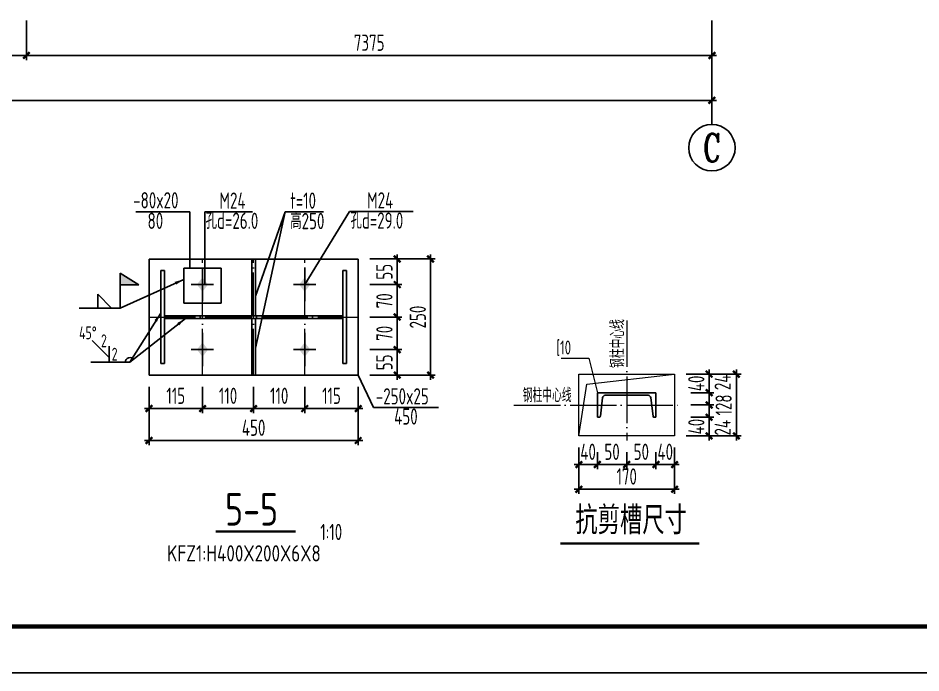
# Model space of a CAD drawing. Extents: x -3102990 to -851544, y -5293060 to -2540151.
# Drawn here: x -1405266 to -1385838, y -2672902 to -2658804 of the extents above; entities that cross this region are included whole.
import ezdxf
from ezdxf.enums import TextEntityAlignment as Align

# ---------------------------------------------------------------- set-up
doc = ezdxf.new("R2010")
doc.units = 0
doc.header["$LTSCALE"] = 1000
doc.header["$PDMODE"] = 1
doc.linetypes.add('4', pattern=[5, 1.5, -1, 1.5, -1])
doc.linetypes.add('DOTE', pattern=[2.42, 2, -0.2, 0.02, -0.2])
doc.layers.get('0').update_dxf_attribs({"linetype": 'CONTINUOUS'})
doc.layers.get('Defpoints').update_dxf_attribs({"linetype": 'CONTINUOUS'})
for name, color, linetype in [('10', 7, 'CONTINUOUS'), ('AXIS', 253, 'DOTE'), ('COLU', 7, 'CONTINUOUS'), ('DIM', 3, 'CONTINUOUS'), ('NUM', 7, 'CONTINUOUS'), ('PUB_TITLE', 4, 'CONTINUOUS'), ('TEXT', 7, 'CONTINUOUS'), ('WELD', 7, 'CONTINUOUS'), ('钢板标注', 253, 'CONTINUOUS')]:
    doc.layers.add(name, color=color, linetype=linetype)
doc.layers.add('yichutu', color=7, linetype='CONTINUOUS', true_color=0xffffff, plot=False)
doc.styles.add('TSSD_Axis', font='Complex.shx', dxfattribs={"width": 0.7, "bigfont": 'hztxt.shx'})
doc.styles.add('TSSD_Dimension', font='tssdeng.shx', dxfattribs={"width": 0.7, "bigfont": 'Hztxt.shx'})
doc.styles.add('TSSD_Label', font='tssdeng.shx', dxfattribs={"width": 0.75, "bigfont": 'hztxt.shx'})
doc.styles.add('TSSD_Norm', font='Tssdeng.shx', dxfattribs={"width": 0.75, "bigfont": 'hztxt.shx'})
doc.styles.add('TSSD_Rein', font='Tssdeng.shx', dxfattribs={"width": 0.75, "bigfont": 'hztxt.shx'})
doc.dimstyles.new('TSSD_10_100', dxfattribs={"dimtxt": 350, "dimasz": 100, "dimexe": 100, "dimexo": 250, "dimgap": 100, "dimtad": 1, "dimdec": 0, "dimlfac": 0.1, "dimzin": 0, "dimdsep": 46, "dimtxsty": 'TSSD_Dimension', "dimblk": 'ARCHTICK', "dimcen": 0, "dimdle": 100, "dimclrt": 7, "dimadec": 0, "dimazin": 0, "dimtfac": 1, "dimtdec": 0, "dimtix": 1, "dimtmove": 2, "dimatfit": 3, "dimldrblk": 'ARCHTICK', "dimfxl": 1, "dimtolj": 1, "dimtzin": 0, "dimarcsym": 0})
doc.dimstyles.new('TSSD_50_100', dxfattribs={"dimtxt": 350, "dimasz": 100, "dimexe": 100, "dimexo": 250, "dimgap": 100, "dimtad": 1, "dimdec": 0, "dimlfac": 0.5, "dimzin": 0, "dimdsep": 46, "dimtxsty": 'TSSD_Dimension', "dimblk": 'ARCHTICK', "dimcen": 0, "dimdle": 100, "dimclrt": 7, "dimadec": 0, "dimazin": 0, "dimtfac": 1, "dimtdec": 0, "dimtix": 1, "dimtmove": 2, "dimatfit": 3, "dimfxl": 1, "dimtolj": 1, "dimtzin": 0, "dimarcsym": 0})
doc.dimstyles.new('TSSD_LEADER_STYLE_200.0', dxfattribs={"dimtxt": 700, "dimasz": 200, "dimexe": 200, "dimexo": 500, "dimgap": 0.09, "dimtad": 0, "dimtih": 1, "dimtoh": 1, "dimdec": 4, "dimzin": 0, "dimdsep": 46, "dimtxsty": 'Standard', "dimcen": 0.09, "dimdle": 200, "dimclrt": 7, "dimadec": 0, "dimazin": 0, "dimtfac": 1, "dimtdec": 4, "dimtofl": 0, "dimtmove": 0, "dimatfit": 3, "dimfxl": 1, "dimtolj": 1, "dimtzin": 0, "dimarcsym": 0})

# ---------------------------------------------------------------- blocks, each defined once
blk = doc.blocks.new('_ArchTick')
at = {"color": 0, "const_width": 0.5}
blk.add_lwpolyline([(-0.71, -0.71), (0.71, 0.71)], dxfattribs=at)
blk = doc.blocks.new('*D82')
at = {"layer": 'Defpoints', "color": 0, "ltscale": 1.5}
for p in [(-1449336, -2658606), (-1390336, -2658606), (-1390336, -2660576)]:
    blk.add_point(p, dxfattribs=at)
at = {"layer": 'DIM', "color": 0, "lineweight": -2, "ltscale": 1.5}
for p, q in [((-1449336, -2658856), (-1449336, -2660676)), ((-1390336, -2658856), (-1390336, -2660676)), ((-1449436, -2660576), (-1390236, -2660576))]:
    blk.add_line(p, q, dxfattribs=at)
at = {"layer": 'DIM', "color": 0, "lineweight": -2, "ltscale": 1.5, "xscale": 100, "yscale": 100, "zscale": 100, "rotation": 180}
blk.add_blockref('_ArchTick', (-1449336, -2660576), dxfattribs=at)
at = {"layer": 'DIM', "color": 0, "lineweight": -2, "ltscale": 1.5, "xscale": 100, "yscale": 100, "zscale": 100}
blk.add_blockref('_ArchTick', (-1390336, -2660576), dxfattribs=at)
at = {"layer": 'DIM', "color": 7, "ltscale": 1.5, "insert": (-1419836, -2660301), "char_height": 350, "attachment_point": 5, "style": 'TSSD_Dimension'}
blk.add_mtext('\\A1;29500', dxfattribs=at)
blk = doc.blocks.new('ts_axno')
at = {"color": 0, "linetype": 'ByBlock', "lineweight": -2}
blk.add_circle((0, 0), 0.5, dxfattribs=at)
at = {"color": 0, "linetype": 'ByBlock', "lineweight": -2, "style": 'TSSD_Axis', "width": 0.7}
blk.add_attdef('A', text='', height=0.6, dxfattribs=at).set_placement((0, 0), align=Align.MIDDLE_CENTER)
blk = doc.blocks.new('*D312')
at = {"layer": 'Defpoints', "color": 0, "ltscale": 1.5}
for p in [(-1405086, -2658606), (-1390336, -2658606), (-1405086, -2659610)]:
    blk.add_point(p, dxfattribs=at)
at = {"layer": 'DIM', "color": 0, "lineweight": -2, "ltscale": 1.5}
for p, q in [((-1405086, -2658856), (-1405086, -2659710)), ((-1390336, -2658856), (-1390336, -2659710)), ((-1390236, -2659610), (-1405186, -2659610))]:
    blk.add_line(p, q, dxfattribs=at)
at = {"layer": 'DIM', "color": 0, "lineweight": -2, "ltscale": 1.5, "xscale": 100, "yscale": 100, "zscale": 100, "rotation": 180}
blk.add_blockref('_ArchTick', (-1405086, -2659610), dxfattribs=at)
at = {"layer": 'DIM', "color": 0, "lineweight": -2, "ltscale": 1.5, "xscale": 100, "yscale": 100, "zscale": 100}
blk.add_blockref('_ArchTick', (-1390336, -2659610), dxfattribs=at)
at = {"layer": 'DIM', "color": 7, "ltscale": 1.5, "insert": (-1397711, -2659335), "char_height": 350, "attachment_point": 5, "style": 'TSSD_Dimension'}
blk.add_mtext('\\A1;7375', dxfattribs=at)
blk = doc.blocks.new('*D313')
at = {"layer": 'Defpoints', "color": 0, "ltscale": 1.5}
for p in [(-1419836, -2658606), (-1405086, -2658606), (-1419836, -2659610)]:
    blk.add_point(p, dxfattribs=at)
at = {"layer": 'DIM', "color": 0, "lineweight": -2, "ltscale": 1.5}
for p, q in [((-1419836, -2658856), (-1419836, -2659710)), ((-1405086, -2658856), (-1405086, -2659710)), ((-1404986, -2659610), (-1419936, -2659610))]:
    blk.add_line(p, q, dxfattribs=at)
at = {"layer": 'DIM', "color": 0, "lineweight": -2, "ltscale": 1.5, "xscale": 100, "yscale": 100, "zscale": 100, "rotation": 180}
blk.add_blockref('_ArchTick', (-1419836, -2659610), dxfattribs=at)
at = {"layer": 'DIM', "color": 0, "lineweight": -2, "ltscale": 1.5, "xscale": 100, "yscale": 100, "zscale": 100}
blk.add_blockref('_ArchTick', (-1405086, -2659610), dxfattribs=at)
at = {"layer": 'DIM', "color": 7, "ltscale": 1.5, "insert": (-1412461, -2659335), "char_height": 350, "attachment_point": 5, "style": 'TSSD_Dimension'}
blk.add_mtext('\\A1;7375', dxfattribs=at)
blk = doc.blocks.new('A$C5C7C78FF')
at = {"layer": '10', "color": 0}
blk.add_solid([(27, -141, -192), (-73, -11, -192), (127, -11, -192), (27, 119, -192)], dxfattribs=at)
at = {"layer": 'AXIS', "color": 0, "linetype": 'ByBlock'}
for p, q in [((27, -311, -192), (27, 289, -192)), ((227, -11, -192), (-173, -11, -192))]:
    blk.add_line(p, q, dxfattribs=at)
blk = doc.blocks.new('*D314')
at = {"layer": 'Defpoints', "color": 0}
for p in [(-1402447, -2666491, -48), (-1401297, -2666491, -48), (-1401297, -2667211)]:
    blk.add_point(p, dxfattribs=at)
at = {"layer": 'DIM', "color": 0, "lineweight": -2}
for p, q in [((-1402447, -2666741), (-1402447, -2667311)), ((-1401297, -2666741), (-1401297, -2667311)), ((-1402547, -2667211), (-1401197, -2667211))]:
    blk.add_line(p, q, dxfattribs=at)
at = {"layer": 'DIM', "color": 0, "lineweight": -2, "xscale": 100, "yscale": 100, "zscale": 100, "rotation": 180}
blk.add_blockref('_ArchTick', (-1402447, -2667211), dxfattribs=at)
at = {"layer": 'DIM', "color": 0, "lineweight": -2, "xscale": 100, "yscale": 100, "zscale": 100}
blk.add_blockref('_ArchTick', (-1401297, -2667211), dxfattribs=at)
at = {"layer": 'DIM', "color": 7, "insert": (-1401872, -2666936), "char_height": 350, "attachment_point": 5, "style": 'TSSD_Dimension'}
blk.add_mtext('\\A1;115', dxfattribs=at)
blk = doc.blocks.new('*D315')
at = {"layer": 'Defpoints', "color": 0}
for p in [(-1401297, -2666491, -48), (-1400197, -2666491, -48), (-1400197, -2667211)]:
    blk.add_point(p, dxfattribs=at)
at = {"layer": 'DIM', "color": 0, "lineweight": -2}
for p, q in [((-1401297, -2666741), (-1401297, -2667311)), ((-1400197, -2666741), (-1400197, -2667311)), ((-1401397, -2667211), (-1400097, -2667211))]:
    blk.add_line(p, q, dxfattribs=at)
at = {"layer": 'DIM', "color": 0, "lineweight": -2, "xscale": 100, "yscale": 100, "zscale": 100, "rotation": 180}
blk.add_blockref('_ArchTick', (-1401297, -2667211), dxfattribs=at)
at = {"layer": 'DIM', "color": 0, "lineweight": -2, "xscale": 100, "yscale": 100, "zscale": 100}
blk.add_blockref('_ArchTick', (-1400197, -2667211), dxfattribs=at)
at = {"layer": 'DIM', "color": 7, "insert": (-1400747, -2666936), "char_height": 350, "attachment_point": 5, "style": 'TSSD_Dimension'}
blk.add_mtext('\\A1;110', dxfattribs=at)
blk = doc.blocks.new('*D316')
at = {"layer": 'Defpoints', "color": 0}
for p in [(-1400197, -2666491, -48), (-1399097, -2666491, -48), (-1399097, -2667211)]:
    blk.add_point(p, dxfattribs=at)
at = {"layer": 'DIM', "color": 0, "lineweight": -2}
for p, q in [((-1400197, -2666741), (-1400197, -2667311)), ((-1399097, -2666741), (-1399097, -2667311)), ((-1400297, -2667211), (-1398997, -2667211))]:
    blk.add_line(p, q, dxfattribs=at)
at = {"layer": 'DIM', "color": 0, "lineweight": -2, "xscale": 100, "yscale": 100, "zscale": 100, "rotation": 180}
blk.add_blockref('_ArchTick', (-1400197, -2667211), dxfattribs=at)
at = {"layer": 'DIM', "color": 0, "lineweight": -2, "xscale": 100, "yscale": 100, "zscale": 100}
blk.add_blockref('_ArchTick', (-1399097, -2667211), dxfattribs=at)
at = {"layer": 'DIM', "color": 7, "insert": (-1399647, -2666936), "char_height": 350, "attachment_point": 5, "style": 'TSSD_Dimension'}
blk.add_mtext('\\A1;110', dxfattribs=at)
blk = doc.blocks.new('*D317')
at = {"layer": 'Defpoints', "color": 0}
for p in [(-1399097, -2666491, -48), (-1397947, -2666491, -48), (-1397947, -2667211)]:
    blk.add_point(p, dxfattribs=at)
at = {"layer": 'DIM', "color": 0, "lineweight": -2}
for p, q in [((-1399097, -2666741), (-1399097, -2667311)), ((-1397947, -2666741), (-1397947, -2667311)), ((-1399197, -2667211), (-1397847, -2667211))]:
    blk.add_line(p, q, dxfattribs=at)
at = {"layer": 'DIM', "color": 0, "lineweight": -2, "xscale": 100, "yscale": 100, "zscale": 100, "rotation": 180}
blk.add_blockref('_ArchTick', (-1399097, -2667211), dxfattribs=at)
at = {"layer": 'DIM', "color": 0, "lineweight": -2, "xscale": 100, "yscale": 100, "zscale": 100}
blk.add_blockref('_ArchTick', (-1397947, -2667211), dxfattribs=at)
at = {"layer": 'DIM', "color": 7, "insert": (-1398522, -2666936), "char_height": 350, "attachment_point": 5, "style": 'TSSD_Dimension'}
blk.add_mtext('\\A1;115', dxfattribs=at)
blk = doc.blocks.new('*D318')
at = {"layer": 'Defpoints', "color": 0}
for p in [(-1402447, -2666491, -48), (-1397947, -2666491, -48), (-1397947, -2667898)]:
    blk.add_point(p, dxfattribs=at)
at = {"layer": 'DIM', "color": 0, "lineweight": -2}
for p, q in [((-1402447, -2666741), (-1402447, -2667998)), ((-1397947, -2666741), (-1397947, -2667998)), ((-1402547, -2667898), (-1397847, -2667898))]:
    blk.add_line(p, q, dxfattribs=at)
at = {"layer": 'DIM', "color": 0, "lineweight": -2, "xscale": 100, "yscale": 100, "zscale": 100, "rotation": 180}
blk.add_blockref('_ArchTick', (-1402447, -2667898), dxfattribs=at)
at = {"layer": 'DIM', "color": 0, "lineweight": -2, "xscale": 100, "yscale": 100, "zscale": 100}
blk.add_blockref('_ArchTick', (-1397947, -2667898), dxfattribs=at)
at = {"layer": 'DIM', "color": 7, "insert": (-1400197, -2667623), "char_height": 350, "attachment_point": 5, "style": 'TSSD_Dimension'}
blk.add_mtext('\\A1;450', dxfattribs=at)
blk = doc.blocks.new('_WELD008')
at = {"color": 0, "linetype": 'ByBlock'}
for p, q in [((0, 0.3), (1.061, 1.361)), ((0, 0), (0, 1))]:
    blk.add_line(p, q, dxfattribs=at)
for tag, p in [('C', (1.286, 1.416)), ('B', (0.288, 0.856)), ('A', (-0.303, -0.009))]:
    blk.add_attdef(tag, text='', height=0.8, dxfattribs=at).set_placement(p, align=Align.CENTER)
blk = doc.blocks.new('_WELD001')
at = {"linetype": 'ByBlock'}
h = blk.add_hatch(color=0, dxfattribs=at)
h.paths.add_polyline_path([(0.8, 1), (0, 1.5), (0, 1)])
edge = h.paths.add_edge_path()
edge.add_line((0, 0), (0, 1.5))
at = {"color": 0, "linetype": 'ByBlock'}
for p, q in [((0, 0), (0, 1.5)), ((0.8, 1), (0, 1.5)), ((0, 1), (0.8, 1))]:
    blk.add_line(p, q, dxfattribs=at)
blk = doc.blocks.new('_WELD004')
at = {"color": 0, "linetype": 'ByBlock'}
for p, q in [((0, 1), (1, 0)), ((0, 0), (0, 1))]:
    blk.add_line(p, q, dxfattribs=at)
blk = doc.blocks.new('*D319')
at = {"layer": 'Defpoints', "color": 0, "ltscale": 1.5}
for p in [(-1397947, -2663991), (-1397947, -2664541), (-1397108, -2664541)]:
    blk.add_point(p, dxfattribs=at)
at = {"layer": 'DIM', "color": 0, "lineweight": -2, "ltscale": 1.5}
for p, q in [((-1397108, -2663891), (-1397108, -2664641)), ((-1397697, -2663991), (-1397008, -2663991)), ((-1397697, -2664541), (-1397008, -2664541))]:
    blk.add_line(p, q, dxfattribs=at)
at = {"layer": 'DIM', "color": 0, "lineweight": -2, "ltscale": 1.5, "xscale": 100, "yscale": 100, "zscale": 100}
for p, rotation in [((-1397108, -2663991), 90), ((-1397108, -2664541), 270)]:
    blk.add_blockref('_ArchTick', p, dxfattribs=dict(at, rotation=rotation))
at = {"layer": 'DIM', "color": 7, "lineweight": 5, "ltscale": 1.5, "insert": (-1397383, -2664266), "char_height": 350, "attachment_point": 5, "rotation": 90, "style": 'TSSD_Dimension'}
blk.add_mtext('\\A1;55', dxfattribs=at)
blk = doc.blocks.new('*D320')
at = {"layer": 'Defpoints', "color": 0, "ltscale": 1.5}
for p in [(-1397947, -2664541), (-1397947, -2665241), (-1397108, -2665241)]:
    blk.add_point(p, dxfattribs=at)
at = {"layer": 'DIM', "color": 0, "lineweight": -2, "ltscale": 1.5}
for p, q in [((-1397108, -2664441), (-1397108, -2665341)), ((-1397697, -2664541), (-1397008, -2664541)), ((-1397697, -2665241), (-1397008, -2665241))]:
    blk.add_line(p, q, dxfattribs=at)
at = {"layer": 'DIM', "color": 0, "lineweight": -2, "ltscale": 1.5, "xscale": 100, "yscale": 100, "zscale": 100}
for p, rotation in [((-1397108, -2664541), 90), ((-1397108, -2665241), 270)]:
    blk.add_blockref('_ArchTick', p, dxfattribs=dict(at, rotation=rotation))
at = {"layer": 'DIM', "color": 7, "lineweight": 5, "ltscale": 1.5, "insert": (-1397383, -2664891), "char_height": 350, "attachment_point": 5, "rotation": 90, "style": 'TSSD_Dimension'}
blk.add_mtext('\\A1;70', dxfattribs=at)
blk = doc.blocks.new('*D321')
at = {"layer": 'Defpoints', "color": 0, "ltscale": 1.5}
for p in [(-1397947, -2665241), (-1397947, -2665941), (-1397108, -2665941)]:
    blk.add_point(p, dxfattribs=at)
at = {"layer": 'DIM', "color": 0, "lineweight": -2, "ltscale": 1.5}
for p, q in [((-1397697, -2665241), (-1397008, -2665241)), ((-1397108, -2665141), (-1397108, -2666041)), ((-1397697, -2665941), (-1397008, -2665941))]:
    blk.add_line(p, q, dxfattribs=at)
at = {"layer": 'DIM', "color": 0, "lineweight": -2, "ltscale": 1.5, "xscale": 100, "yscale": 100, "zscale": 100}
for p, rotation in [((-1397108, -2665241), 90), ((-1397108, -2665941), 270)]:
    blk.add_blockref('_ArchTick', p, dxfattribs=dict(at, rotation=rotation))
at = {"layer": 'DIM', "color": 7, "lineweight": 5, "ltscale": 1.5, "insert": (-1397383, -2665591), "char_height": 350, "attachment_point": 5, "rotation": 90, "style": 'TSSD_Dimension'}
blk.add_mtext('\\A1;70', dxfattribs=at)
blk = doc.blocks.new('*D322')
at = {"layer": 'Defpoints', "color": 0, "ltscale": 1.5}
for p in [(-1397947, -2665941), (-1397947, -2666491), (-1397108, -2666491)]:
    blk.add_point(p, dxfattribs=at)
at = {"layer": 'DIM', "color": 0, "lineweight": -2, "ltscale": 1.5}
for p, q in [((-1397108, -2665841), (-1397108, -2666591)), ((-1397697, -2665941), (-1397008, -2665941)), ((-1397697, -2666491), (-1397008, -2666491))]:
    blk.add_line(p, q, dxfattribs=at)
at = {"layer": 'DIM', "color": 0, "lineweight": -2, "ltscale": 1.5, "xscale": 100, "yscale": 100, "zscale": 100}
for p, rotation in [((-1397108, -2665941), 90), ((-1397108, -2666491), 270)]:
    blk.add_blockref('_ArchTick', p, dxfattribs=dict(at, rotation=rotation))
at = {"layer": 'DIM', "color": 7, "lineweight": 5, "ltscale": 1.5, "insert": (-1397383, -2666216), "char_height": 350, "attachment_point": 5, "rotation": 90, "style": 'TSSD_Dimension'}
blk.add_mtext('\\A1;55', dxfattribs=at)
blk = doc.blocks.new('*D323')
at = {"layer": 'Defpoints', "color": 0, "ltscale": 1.5}
for p in [(-1397947, -2663991), (-1397947, -2666491), (-1396390, -2666491)]:
    blk.add_point(p, dxfattribs=at)
at = {"layer": 'DIM', "color": 0, "lineweight": -2, "ltscale": 1.5}
for p, q in [((-1396390, -2663891), (-1396390, -2666591)), ((-1397697, -2663991), (-1396290, -2663991)), ((-1397697, -2666491), (-1396290, -2666491))]:
    blk.add_line(p, q, dxfattribs=at)
at = {"layer": 'DIM', "color": 0, "lineweight": -2, "ltscale": 1.5, "xscale": 100, "yscale": 100, "zscale": 100}
for p, rotation in [((-1396390, -2663991), 90), ((-1396390, -2666491), 270)]:
    blk.add_blockref('_ArchTick', p, dxfattribs=dict(at, rotation=rotation))
at = {"layer": 'DIM', "color": 7, "lineweight": 5, "ltscale": 1.5, "insert": (-1396665, -2665241), "char_height": 350, "attachment_point": 5, "rotation": 90, "style": 'TSSD_Dimension'}
blk.add_mtext('\\A1;250', dxfattribs=at)
blk = doc.blocks.new('A$C77486477')
at = {"layer": '钢板标注', "color": 1, "linetype": '4'}
for p, q in [((-543.9, 23.3, 1102), (-543.9, -241.7, 1102)), ((-543.9, 23.3, 1102), (86.1, 23.3, 1102)), ((86.1, 23.3, 1102), (86.1, -241.7, 1102)), ((-489.7, -31.6, 1102), (-512.1, -228, 1102)), ((1.8, -4.2, 1102), (-459.5, -4.2, 1102)), ((54.4, -228, 1102), (32, -31.6, 1102)), ((-543.9, -241.7, 1102), (-524.5, -241.7, 1102)), ((86.1, -241.7, 1102), (66.8, -241.7, 1102))]:
    blk.add_line(p, q, dxfattribs=at)
at = {"layer": '钢板标注'}
for centre, radius, start, end in [((-457.6, -36.7, 1102), 32.6, 93.40841, 170.88105), ((-0.2, -36.7, 1102), 32.6, 9.11896, 86.59162), ((-523.7, -230, 1102), 11.8, 266.23489, 9.47589), ((66, -230, 1102), 11.8, 170.5243, 273.76496)]:
    blk.add_arc(centre, radius, start, end, dxfattribs=at)
blk = doc.blocks.new('*D2454')
at = {"layer": 'Defpoints', "color": 0}
for p in [(-1391042, -2666869), (-1391042, -2667134), (-1390397, -2667134)]:
    blk.add_point(p, dxfattribs=at)
at = {"layer": 'DIM', "color": 0, "lineweight": -2}
for p, q in [((-1390397, -2666769), (-1390397, -2667234)), ((-1390792, -2666869), (-1390297, -2666869)), ((-1390792, -2667134), (-1390297, -2667134))]:
    blk.add_line(p, q, dxfattribs=at)
at = {"layer": 'DIM', "color": 0, "lineweight": -2, "xscale": 100, "yscale": 100, "zscale": 100}
for p, rotation in [((-1390397, -2666869), 90), ((-1390397, -2667134), 270)]:
    blk.add_blockref('_ArchTick', p, dxfattribs=dict(at, rotation=rotation))
at = {"layer": 'DIM', "color": 7, "lineweight": 5, "insert": (-1390105, -2666646), "char_height": 350, "attachment_point": 5, "rotation": 90, "style": 'TSSD_Dimension'}
blk.add_mtext('\\A1;24', dxfattribs=at)
blk = doc.blocks.new('*D2455')
at = {"layer": 'Defpoints', "color": 0}
for p in [(-1391042, -2667134), (-1391042, -2667399), (-1390397, -2667399)]:
    blk.add_point(p, dxfattribs=at)
at = {"layer": 'DIM', "color": 0, "lineweight": -2}
for p, q in [((-1390792, -2667134), (-1390297, -2667134)), ((-1390397, -2667034), (-1390397, -2667499)), ((-1390792, -2667399), (-1390297, -2667399))]:
    blk.add_line(p, q, dxfattribs=at)
at = {"layer": 'DIM', "color": 0, "lineweight": -2, "xscale": 100, "yscale": 100, "zscale": 100}
for p, rotation in [((-1390397, -2667134), 90), ((-1390397, -2667399), 270)]:
    blk.add_blockref('_ArchTick', p, dxfattribs=dict(at, rotation=rotation))
at = {"layer": 'DIM', "color": 7, "lineweight": 5, "insert": (-1390105, -2667623), "char_height": 350, "attachment_point": 5, "rotation": 90, "style": 'TSSD_Dimension'}
blk.add_mtext('\\A1;24', dxfattribs=at)
blk = doc.blocks.new('*D2456')
at = {"layer": 'Defpoints', "color": 0}
for p in [(-1391140, -2666469, -384), (-1390397, -2666469), (-1391038, -2666869)]:
    blk.add_point(p, dxfattribs=at)
at = {"layer": 'DIM', "color": 0, "lineweight": -2}
for p, q in [((-1390397, -2666469), (-1390397, -2666369)), ((-1390890, -2666469), (-1390297, -2666469)), ((-1390397, -2666869), (-1390397, -2666469)), ((-1390788, -2666869), (-1390297, -2666869)), ((-1390397, -2666869), (-1390397, -2666969))]:
    blk.add_line(p, q, dxfattribs=at)
at = {"layer": 'DIM', "color": 0, "lineweight": -2, "xscale": 100, "yscale": 100, "zscale": 100}
for p, rotation in [((-1390397, -2666469), 270), ((-1390397, -2666869), 90)]:
    blk.add_blockref('_ArchTick', p, dxfattribs=dict(at, rotation=rotation))
at = {"layer": 'DIM', "color": 7, "lineweight": 5, "insert": (-1390672, -2666669), "char_height": 350, "attachment_point": 5, "rotation": 90, "style": 'TSSD_Dimension'}
blk.add_mtext('\\A1;40', dxfattribs=at)
blk = doc.blocks.new('*D2457')
at = {"layer": 'Defpoints', "color": 0}
for p in [(-1391038, -2667399), (-1391140, -2667799, -384), (-1390397, -2667799)]:
    blk.add_point(p, dxfattribs=at)
at = {"layer": 'DIM', "color": 0, "lineweight": -2}
for p, q in [((-1390788, -2667399), (-1390297, -2667399)), ((-1390397, -2667399), (-1390397, -2667299)), ((-1390397, -2667399), (-1390397, -2667799)), ((-1390890, -2667799), (-1390297, -2667799)), ((-1390397, -2667799), (-1390397, -2667899))]:
    blk.add_line(p, q, dxfattribs=at)
at = {"layer": 'DIM', "color": 0, "lineweight": -2, "xscale": 100, "yscale": 100, "zscale": 100}
for p, rotation in [((-1390397, -2667399), 270), ((-1390397, -2667799), 90)]:
    blk.add_blockref('_ArchTick', p, dxfattribs=dict(at, rotation=rotation))
at = {"layer": 'DIM', "color": 7, "lineweight": 5, "insert": (-1390672, -2667599), "char_height": 350, "attachment_point": 5, "rotation": 90, "style": 'TSSD_Dimension'}
blk.add_mtext('\\A1;40', dxfattribs=at)
blk = doc.blocks.new('*D2458')
at = {"layer": 'Defpoints', "color": 0}
for p in [(-1393200, -2667799, -192), (-1392800, -2667899), (-1392800, -2668416)]:
    blk.add_point(p, dxfattribs=at)
at = {"layer": 'DIM', "color": 0, "lineweight": -2}
for p, q in [((-1393200, -2668049), (-1393200, -2668516)), ((-1392800, -2668149), (-1392800, -2668516)), ((-1393200, -2668416), (-1393300, -2668416)), ((-1393200, -2668416), (-1392800, -2668416)), ((-1392800, -2668416), (-1392700, -2668416))]:
    blk.add_line(p, q, dxfattribs=at)
at = {"layer": 'DIM', "color": 0, "lineweight": -2, "xscale": 100, "yscale": 100, "zscale": 100}
blk.add_blockref('_ArchTick', (-1393200, -2668416), dxfattribs=at)
at = {"layer": 'DIM', "color": 0, "lineweight": -2, "xscale": 100, "yscale": 100, "zscale": 100, "rotation": 180}
blk.add_blockref('_ArchTick', (-1392800, -2668416), dxfattribs=at)
at = {"layer": 'DIM', "color": 7, "lineweight": 5, "insert": (-1393000, -2668141), "char_height": 350, "attachment_point": 5, "style": 'TSSD_Dimension'}
blk.add_mtext('\\A1;40', dxfattribs=at)
blk = doc.blocks.new('*D2459')
at = {"layer": 'Defpoints', "color": 0}
for p in [(-1392800, -2667899), (-1392170, -2667899), (-1392170, -2668416)]:
    blk.add_point(p, dxfattribs=at)
at = {"layer": 'DIM', "color": 0, "lineweight": -2}
for p, q in [((-1392800, -2668149), (-1392800, -2668516)), ((-1392170, -2668149), (-1392170, -2668516)), ((-1392900, -2668416), (-1392070, -2668416))]:
    blk.add_line(p, q, dxfattribs=at)
at = {"layer": 'DIM', "color": 0, "lineweight": -2, "xscale": 100, "yscale": 100, "zscale": 100, "rotation": 180}
blk.add_blockref('_ArchTick', (-1392800, -2668416), dxfattribs=at)
at = {"layer": 'DIM', "color": 0, "lineweight": -2, "xscale": 100, "yscale": 100, "zscale": 100}
blk.add_blockref('_ArchTick', (-1392170, -2668416), dxfattribs=at)
at = {"layer": 'DIM', "color": 7, "lineweight": 5, "insert": (-1392485, -2668141), "char_height": 350, "attachment_point": 5, "style": 'TSSD_Dimension'}
blk.add_mtext('\\A1;50', dxfattribs=at)
blk = doc.blocks.new('*D2460')
at = {"layer": 'Defpoints', "color": 0}
for p in [(-1392170, -2667899), (-1391540, -2667899), (-1391540, -2668416)]:
    blk.add_point(p, dxfattribs=at)
at = {"layer": 'DIM', "color": 0, "lineweight": -2}
for p, q in [((-1392170, -2668149), (-1392170, -2668516)), ((-1391540, -2668149), (-1391540, -2668516)), ((-1392270, -2668416), (-1391440, -2668416))]:
    blk.add_line(p, q, dxfattribs=at)
at = {"layer": 'DIM', "color": 0, "lineweight": -2, "xscale": 100, "yscale": 100, "zscale": 100, "rotation": 180}
blk.add_blockref('_ArchTick', (-1392170, -2668416), dxfattribs=at)
at = {"layer": 'DIM', "color": 0, "lineweight": -2, "xscale": 100, "yscale": 100, "zscale": 100}
blk.add_blockref('_ArchTick', (-1391540, -2668416), dxfattribs=at)
at = {"layer": 'DIM', "color": 7, "lineweight": 5, "insert": (-1391855, -2668141), "char_height": 350, "attachment_point": 5, "style": 'TSSD_Dimension'}
blk.add_mtext('\\A1;50', dxfattribs=at)
blk = doc.blocks.new('*D2461')
at = {"layer": 'Defpoints', "color": 0}
for p in [(-1391540, -2667899), (-1391140, -2667799, -192), (-1391140, -2668416)]:
    blk.add_point(p, dxfattribs=at)
at = {"layer": 'DIM', "color": 0, "lineweight": -2}
for p, q in [((-1391540, -2668149), (-1391540, -2668516)), ((-1391140, -2668049), (-1391140, -2668516)), ((-1391540, -2668416), (-1391640, -2668416)), ((-1391540, -2668416), (-1391140, -2668416)), ((-1391140, -2668416), (-1391040, -2668416))]:
    blk.add_line(p, q, dxfattribs=at)
at = {"layer": 'DIM', "color": 0, "lineweight": -2, "xscale": 100, "yscale": 100, "zscale": 100}
blk.add_blockref('_ArchTick', (-1391540, -2668416), dxfattribs=at)
at = {"layer": 'DIM', "color": 0, "lineweight": -2, "xscale": 100, "yscale": 100, "zscale": 100, "rotation": 180}
blk.add_blockref('_ArchTick', (-1391140, -2668416), dxfattribs=at)
at = {"layer": 'DIM', "color": 7, "lineweight": 5, "insert": (-1391340, -2668141), "char_height": 350, "attachment_point": 5, "style": 'TSSD_Dimension'}
blk.add_mtext('\\A1;40', dxfattribs=at)
blk = doc.blocks.new('*D2462')
at = {"layer": 'Defpoints', "color": 0}
for p in [(-1393200, -2667799, -192), (-1391140, -2667799, -192), (-1391140, -2668948)]:
    blk.add_point(p, dxfattribs=at)
at = {"layer": 'DIM', "color": 0, "lineweight": -2}
for p, q in [((-1393200, -2668049), (-1393200, -2669048)), ((-1391140, -2668049), (-1391140, -2669048)), ((-1393300, -2668948), (-1391040, -2668948))]:
    blk.add_line(p, q, dxfattribs=at)
at = {"layer": 'DIM', "color": 0, "lineweight": -2, "xscale": 100, "yscale": 100, "zscale": 100, "rotation": 180}
blk.add_blockref('_ArchTick', (-1393200, -2668948), dxfattribs=at)
at = {"layer": 'DIM', "color": 0, "lineweight": -2, "xscale": 100, "yscale": 100, "zscale": 100}
blk.add_blockref('_ArchTick', (-1391140, -2668948), dxfattribs=at)
at = {"layer": 'DIM', "color": 7, "lineweight": 5, "insert": (-1392170, -2668673), "char_height": 350, "attachment_point": 5, "style": 'TSSD_Dimension'}
blk.add_mtext('\\A1;170', dxfattribs=at)
blk = doc.blocks.new('*D2463')
at = {"layer": 'Defpoints', "color": 0}
for p in [(-1391140, -2666469, -192), (-1391140, -2667799, -192), (-1389809, -2667799)]:
    blk.add_point(p, dxfattribs=at)
at = {"layer": 'DIM', "color": 0, "lineweight": -2}
for p, q in [((-1389809, -2666369), (-1389809, -2667899)), ((-1390890, -2666469), (-1389709, -2666469)), ((-1390890, -2667799), (-1389709, -2667799))]:
    blk.add_line(p, q, dxfattribs=at)
at = {"layer": 'DIM', "color": 0, "lineweight": -2, "xscale": 100, "yscale": 100, "zscale": 100}
for p, rotation in [((-1389809, -2666469), 90), ((-1389809, -2667799), 270)]:
    blk.add_blockref('_ArchTick', p, dxfattribs=dict(at, rotation=rotation))
at = {"layer": 'DIM', "color": 7, "lineweight": 5, "insert": (-1390084, -2667134), "char_height": 350, "attachment_point": 5, "rotation": 90, "style": 'TSSD_Dimension'}
blk.add_mtext('\\A1;128', dxfattribs=at)
blk = doc.blocks.new('A$C18BE6784')
at = {"layer": 'PUB_TITLE'}
blk.add_lwpolyline([(0, 0), (0, 42000), (89100, 42000), (89100, 0)], close=True, dxfattribs=at)
at = {"layer": 'PUB_TITLE', "const_width": 100}
blk.add_lwpolyline([(88100, 1000), (88100, 41000), (713, 41000), (713, 1000), (88100, 1000)], dxfattribs=at)
blk = doc.blocks.new('yct-891-420-89100-42000-100-2004.0')
at = {"layer": 'yichutu', "color": 7, "true_color": 0xffffff}
blk.add_lwpolyline([(0, 0), (0, 42000), (89100, 42000), (89100, 0)], close=True, dxfattribs=at)

msp = doc.modelspace()

# ---------------------------------------------------------------- linework, layer by layer
at = {"layer": 'AXIS', "linetype": 'DOTE', "lineweight": 5, "ltscale": 0.5}
for p, q in [((-1401297.27, -2666491.39, -48), (-1401297.27, -2663991.39, -48)), ((-1400197.27, -2666491.39, -48), (-1400197.27, -2663991.39, -48)), ((-1399097.27, -2666491.39, -48), (-1399097.27, -2663991.39, -48)), ((-1402447.27, -2665241.39, -48), (-1397947.27, -2665241.39, -48)), ((-1392170.02, -2665311.71), (-1392170.02, -2667899.42)), ((-1394596.78, -2667134.42), (-1391040.02, -2667134.42))]:
    msp.add_line(p, q, dxfattribs=at)
at = {"layer": 'COLU'}
for p, q in [((-1402447.27, -2663991.39, -48), (-1397947.27, -2663991.39, -48)), ((-1402447.27, -2666491.39, -48), (-1402447.27, -2663991.39, -48)), ((-1400237.27, -2665211.39, -48), (-1400237.27, -2663991.39, -48)), ((-1400157.27, -2665211.39, -48), (-1400157.27, -2663991.39, -48)), ((-1397947.27, -2663991.39, -48), (-1397947.27, -2666491.39, -48)), ((-1402197.27, -2664241.39, -48), (-1402197.27, -2666241.39, -48)), ((-1402197.27, -2664241.39, -48), (-1402117.27, -2664241.39, -48)), ((-1402117.27, -2664241.39, -48), (-1402117.27, -2666241.39, -48)), ((-1398277.27, -2664241.39, -48), (-1398277.27, -2666241.39, -48)), ((-1398277.27, -2664241.39, -48), (-1398197.27, -2664241.39, -48)), ((-1398197.27, -2664241.39, -48), (-1398197.27, -2666241.39, -48)), ((-1402117.27, -2665211.39, -48), (-1398277.27, -2665211.39, -48)), ((-1402117.27, -2665271.39, -48), (-1398277.27, -2665271.39, -48)), ((-1400237.27, -2666491.39, -48), (-1400237.27, -2665271.39, -48)), ((-1400157.27, -2666491.39, -48), (-1400157.27, -2665271.39, -48)), ((-1402197.27, -2666241.39, -48), (-1402117.27, -2666241.39, -48)), ((-1398277.27, -2666241.39, -48), (-1398197.27, -2666241.39, -48)), ((-1397947.27, -2666491.39, -48), (-1402447.27, -2666491.39, -48))]:
    msp.add_line(p, q, dxfattribs=at)
at = {"layer": 'COLU', "lineweight": 5}
for p, q in [((-1393579, -2666128.01, 384), (-1392983.51, -2666128.01, 384)), ((-1392983.51, -2666128.01, 384), (-1392800.03, -2666869.43)), ((-1393028.33, -2666683.44, 192), (-1391140.02, -2666469.43)), ((-1393200.03, -2667799.42), (-1393028.33, -2666683.44, 192))]:
    msp.add_line(p, q, dxfattribs=at)
at = {"layer": 'COLU', "elevation": -48}
msp.add_lwpolyline([(-1401697.27, -2664191.39), (-1400897.27, -2664191.39), (-1400897.27, -2664941.39), (-1401697.27, -2664941.39)], close=True, dxfattribs=at)
at = {"layer": 'COLU', "lineweight": 5}
msp.add_lwpolyline([(-1393200.03, -2666469.43), (-1391140.02, -2666469.43), (-1391140.02, -2667799.42), (-1393200.03, -2667799.42)], close=True, dxfattribs=at)
at = {"layer": 'NUM', "ltscale": 1.5}
msp.add_line((-1390336.16, -2660576.49), (-1390336.16, -2661095.7), dxfattribs=at)
at = {"layer": 'NUM', "const_width": 50}
msp.add_lwpolyline([(-1401017.49, -2669855.33), (-1399295.57, -2669855.33)], dxfattribs=at)
at = {"layer": 'NUM', "const_width": 50, "elevation": 192}
msp.add_lwpolyline([(-1390607.26, -2670116.04), (-1393594.5, -2670116.04)], dxfattribs=at)
at = {"layer": 'TEXT'}
for p, q in [((-1402729.16, -2662972.42, -48), (-1401570.93, -2662972.42, -48)), ((-1401570.93, -2662972.42, -48), (-1401570.93, -2664191.39, -48)), ((-1401247.52, -2662972.42, -48), (-1400224.78, -2662972.42, -48)), ((-1401247.52, -2662972.42, -48), (-1401247.52, -2664541.39)), ((-1399517.9, -2662972.42, -48), (-1400157.27, -2664791.39, -48)), ((-1399517.9, -2662972.42, -48), (-1398696.16, -2662972.42, -48)), ((-1398130.86, -2662966.97, -48), (-1399097.27, -2664541.39, -48)), ((-1398130.86, -2662966.97, -48), (-1396764.71, -2662966.97, -48)), ((-1397947.27, -2666491.39, -48), (-1397618.02, -2667185.45, -48)), ((-1397618.02, -2667185.45, -48), (-1396221.58, -2667185.45, -48))]:
    msp.add_line(p, q, dxfattribs=at)
at = {"layer": 'TEXT', "linetype": 'ByBlock'}
msp.add_line((-1399517.9, -2662972.42, -48), (-1400157.27, -2665911.39, -48), dxfattribs=at)
at = {"layer": 'WELD'}
for p, q in [((-1403070.48, -2665048.06, -48), (-1403952.94, -2665048.06, -48)), ((-1402861.19, -2666212.33, -48), (-1403703.49, -2666212.33, -48))]:
    msp.add_line(p, q, dxfattribs=at)
msp.add_arc((-1402861.19, -2666212.33, -48), 100, 32.296385, 180, dxfattribs=at)

# ---------------------------------------------------------------- block references
at = {"ltscale": 1.5}
msp.add_blockref('A$C18BE6784', (-1455363.94, -2672902.4), dxfattribs=at)
at = {"layer": 'COLU', "linetype": 'ByBlock', "xscale": 1.199999999953434, "yscale": 1.200000000186265, "zscale": 1.200000000000045}
for p in [(-1401329.94, -2664527.96, 230.4), (-1399129.94, -2664527.96, 230.4)]:
    msp.add_blockref('A$C5C7C78FF', p, dxfattribs=at)
at = {"layer": 'COLU', "linetype": 'ByBlock', "xscale": -1.199999999953434, "yscale": 1.200000000186265, "zscale": 1.200000000000045, "rotation": 180}
for p in [(-1401329.94, -2665954.81, 182.4), (-1399129.94, -2665954.81, 182.4)]:
    msp.add_blockref('A$C5C7C78FF', p, dxfattribs=at)
at = {"layer": 'COLU', "lineweight": 5, "xscale": 2, "yscale": 2, "zscale": 2}
msp.add_blockref('A$C77486477', (-1391712.28, -2666916.02, -2204), dxfattribs=at)
at = {"layer": 'NUM'}
ref = msp.add_blockref('ts_axno', (-1390336.16, -2661595.7), dxfattribs=dict(at, xscale=1000, yscale=1000, zscale=1000))
ref.add_attrib('1', 'C', dxfattribs={"height": 600, "style": 'TSSD_Axis', "width": 0.7}).set_placement((-1390336.16, -2661595.7), align=Align.MIDDLE_CENTER)
at = {"layer": 'TEXT', "lineweight": 9}
ref = msp.add_blockref('_WELD008', (-1403303.49, -2666212.33, -48), dxfattribs=dict(at, xscale=-345, yscale=345, zscale=345))
ref.add_attrib('2', '2', dxfattribs={"layer": 'WELD', "height": 276, "style": 'TSSD_Label', "width": 0.7}).set_placement((-1403418.49, -2665752.33, -48), align=Align.MIDDLE_CENTER)
ref.add_attrib('2', '2', dxfattribs={"layer": 'WELD', "height": 276, "style": 'TSSD_Label', "width": 0.7}).set_placement((-1403188.49, -2666039.83, -48), align=Align.MIDDLE_CENTER)
ref.add_attrib('45%%d', '45%%d', dxfattribs={"layer": 'WELD', "height": 276, "style": 'TSSD_Label', "width": 0.7}).set_placement((-1403763.49, -2665579.83, -48), align=Align.MIDDLE_CENTER)
at = {"layer": 'WELD'}
for name, p, xscale, yscale, zscale in [('_WELD001', (-1403070.48, -2665048.06, -48), 500, 500, 500), ('_WELD004', (-1403552.94, -2665048.06, -48), 300, 300, 300)]:
    msp.add_blockref(name, p, dxfattribs=dict(at, xscale=xscale, yscale=yscale, zscale=zscale))
at = {"layer": 'yichutu'}
msp.add_blockref('yct-891-420-89100-42000-100-2004.0', (-1455363.94, -2672902.4), dxfattribs=at)

# ---------------------------------------------------------------- texts
at = {"layer": 'TEXT', "lineweight": 9}
for s, height, style, width, p in [('-80x20', 350, 'TSSD_Rein', 0.7, (-1402788.19, -2662902.14, -48)), ('M24', 350, 'TSSD_Rein', 0.7, (-1400933.79, -2662908.96, -48)), ('t=10', 350, 'TSSD_Rein', 0.7, (-1399409.27, -2662908.96, -48)), ('M24', 350, 'TSSD_Rein', 0.7, (-1397756.43, -2662903.51, -48)), ('80', 350, 'TSSD_Rein', 0.7, (-1402479.73, -2663343.91, -48)), ('孔d=26.0', 350, 'TSSD_Rein', 0.7, (-1401230.56, -2663343.91, -48)), ('高250', 350, 'TSSD_Rein', 0.7, (-1399409.27, -2663349.26, -48)), ('孔d=29.0', 350, 'TSSD_Rein', 0.7, (-1398113.89, -2663338.46, -48)), ('-250x25', 350, 'TSSD_Rein', 0.7, (-1397566.85, -2667122, -48)), ('450', 350, 'TSSD_Rein', 0.7, (-1397173.46, -2667556.95, -48)), ('5-5', 700, 'TSSD_Label', 0.8, (-1400811.29, -2669729.7))]:
    msp.add_text(s, height=height, dxfattribs=dict(at, style=style, width=width)).set_placement(p)
at = {"layer": 'TEXT', "lineweight": 5, "style": 'TSSD_Rein', "width": 0.7}
msp.add_text('钢柱中心线', height=300, rotation=90, dxfattribs=at).set_placement((-1392220.37, -2666336.11, 240))
for s, p in [('[10', (-1393681.03, -2666046.86, 384)), ('钢柱中心线', (-1394405.37, -2667073.61, 240))]:
    msp.add_text(s, height=300, dxfattribs=at).set_placement(p)
at = {"layer": 'TEXT', "lineweight": 5, "style": 'TSSD_Rein', "width": 0.8}
msp.add_text('抗剪槽尺寸', height=600, dxfattribs=at).set_placement((-1392074.18, -2669916.04, 192), align=Align.CENTER)
at = {"layer": 'TEXT', "style": 'TSSD_Rein', "width": 0.7}
msp.add_text('1:10', height=350, dxfattribs=at).set_placement((-1398762.06, -2670042.5))
at = {"layer": 'TEXT', "color": 6, "style": 'TSSD_Norm', "width": 0.8}
msp.add_text('KFZ1:H400X200X6X8', height=350, dxfattribs=at).set_placement((-1402059.48, -2670502.74, 528))

# ---------------------------------------------------------------- dimensions: what is measured, and where the dimension line sits
at = {"layer": 'DIM', "ltscale": 1.5}
dim = msp.add_linear_dim(base=(-1390336.16, -2660576.49), p1=(-1449336.16, -2658605.71), p2=(-1390336.16, -2658605.71), dimstyle='TSSD_50_100', dxfattribs=at)
dim.commit()
dim.dimension.update_dxf_attribs({"geometry": '*D82', "text_midpoint": (-1419836.16, -2660301.49)})
for base, p1, p2, picture, middle in [((-1419836.16, -2659609.8), (-1405086.16, -2658605.71), (-1419836.16, -2658605.71), '*D313', (-1412461.16, -2659334.8)), ((-1405086.16, -2659609.8), (-1390336.16, -2658605.71), (-1405086.16, -2658605.71), '*D312', (-1397711.16, -2659334.8))]:
    dim = msp.add_linear_dim(base=base, p1=p1, p2=p2, angle=180, dimstyle='TSSD_50_100', dxfattribs=at)
    dim.commit()
    dim.dimension.update_dxf_attribs({"geometry": picture, "text_midpoint": middle})
at = {"layer": 'DIM', "lineweight": 5, "ltscale": 1.5}
for base, p1, p2, picture, middle in [((-1397108.39, -2664541.39), (-1397947.27, -2663991.39), (-1397947.27, -2664541.39), '*D319', (-1397383.39, -2664266.39)), ((-1396390.01, -2666491.39), (-1397947.27, -2663991.39), (-1397947.27, -2666491.39), '*D323', (-1396665.01, -2665241.39)), ((-1397108.39, -2665241.39), (-1397947.27, -2664541.39), (-1397947.27, -2665241.39), '*D320', (-1397383.39, -2664891.39)), ((-1397108.39, -2665941.39), (-1397947.27, -2665241.39), (-1397947.27, -2665941.39), '*D321', (-1397383.39, -2665591.39)), ((-1397108.39, -2666491.39), (-1397947.27, -2665941.39), (-1397947.27, -2666491.39), '*D322', (-1397383.39, -2666216.39))]:
    dim = msp.add_linear_dim(base=base, p1=p1, p2=p2, angle=90, dimstyle='TSSD_10_100', dxfattribs=at)
    dim.commit()
    dim.dimension.update_dxf_attribs({"geometry": picture, "text_midpoint": middle})
at = {"layer": 'DIM', "lineweight": 5}
for base, p1, p2, angle, picture, middle in [((-1390397.09, -2666469.43, 384), (-1391038.35, -2666869.42, 384), (-1391140.02, -2666469.43), 90, '*D2456', (-1390672.09, -2666669.43, 384)), ((-1390397.09, -2667799.42, 384), (-1391038.35, -2667399.42, 384), (-1391140.02, -2667799.42), 270, '*D2457', (-1390672.09, -2667599.42, 384))]:
    dim = msp.add_linear_dim(base=base, p1=p1, p2=p2, angle=angle, dimstyle='TSSD_10_100', dxfattribs=at)
    dim.commit()
    dim.dimension.update_dxf_attribs({"geometry": picture, "text_midpoint": middle})
dim = msp.add_linear_dim(base=(-1389809.05, -2667799.42, 192), p1=(-1391140.02, -2666469.43), p2=(-1391140.02, -2667799.42), angle=90, text='128', dimstyle='TSSD_10_100', dxfattribs=at)
dim.commit()
dim.dimension.update_dxf_attribs({"geometry": '*D2463', "text_midpoint": (-1390084.05, -2667134.43, 192)})
for base, p1, p2, picture, middle in [((-1390397.09, -2667134.42, 384), (-1391042.38, -2666869.42, 384), (-1391042.38, -2667134.42, 384), '*D2454', (-1390105.43, -2666646.08, 384)), ((-1390397.09, -2667399.42, 384), (-1391042.38, -2667134.42, 384), (-1391042.38, -2667399.42, 384), '*D2455', (-1390105.43, -2667622.77, 384))]:
    dim = msp.add_linear_dim(base=base, p1=p1, p2=p2, angle=90, text='24', dimstyle='TSSD_10_100', dxfattribs=at)
    dim.commit()
    dim.dimension.update_dxf_attribs({"geometry": picture, "text_midpoint": middle, "dimtype": 160})
at = {"layer": 'DIM'}
for base, p1, p2, picture, middle in [((-1401297.27, -2667210.74), (-1402447.27, -2666491.39, -48), (-1401297.27, -2666491.39, -48), '*D314', (-1401872.27, -2666935.74)), ((-1397947.27, -2667898.38), (-1402447.27, -2666491.39, -48), (-1397947.27, -2666491.39, -48), '*D318', (-1400197.27, -2667623.38)), ((-1400197.27, -2667210.74), (-1401297.27, -2666491.39, -48), (-1400197.27, -2666491.39, -48), '*D315', (-1400747.27, -2666935.74)), ((-1399097.27, -2667210.74), (-1400197.27, -2666491.39, -48), (-1399097.27, -2666491.39, -48), '*D316', (-1399647.27, -2666935.74)), ((-1397947.27, -2667210.74), (-1399097.27, -2666491.39, -48), (-1397947.27, -2666491.39, -48), '*D317', (-1398522.27, -2666935.74))]:
    dim = msp.add_linear_dim(base=base, p1=p1, p2=p2, dimstyle='TSSD_10_100', dxfattribs=at)
    dim.commit()
    dim.dimension.update_dxf_attribs({"geometry": picture, "text_midpoint": middle})
at = {"layer": 'DIM', "lineweight": 5}
for base, p1, p2, picture, middle in [((-1392800.03, -2668415.59, 192), (-1393200.03, -2667799.42), (-1392800.03, -2667899.42, 192), '*D2458', (-1393000.03, -2668140.59, 192)), ((-1391140.02, -2668415.59, 192), (-1391540.02, -2667899.42, 192), (-1391140.02, -2667799.42), '*D2461', (-1391340.02, -2668140.59, 192))]:
    dim = msp.add_linear_dim(base=base, p1=p1, p2=p2, dimstyle='TSSD_10_100', dxfattribs=at)
    dim.commit()
    dim.dimension.update_dxf_attribs({"geometry": picture, "text_midpoint": middle})
for base, p1, p2, text, picture, middle in [((-1391140.02, -2668947.96, 192), (-1393200.03, -2667799.42), (-1391140.02, -2667799.42), '170', '*D2462', (-1392170.02, -2668672.96, 192)), ((-1392170.02, -2668415.59, 192), (-1392800.03, -2667899.42, 192), (-1392170.02, -2667899.42, 192), '50', '*D2459', (-1392485.03, -2668140.59, 192)), ((-1391540.02, -2668415.59, 192), (-1392170.02, -2667899.42, 192), (-1391540.02, -2667899.42, 192), '50', '*D2460', (-1391855.02, -2668140.59, 192))]:
    dim = msp.add_linear_dim(base=base, p1=p1, p2=p2, text=text, dimstyle='TSSD_10_100', dxfattribs=at)
    dim.commit()
    dim.dimension.update_dxf_attribs({"geometry": picture, "text_midpoint": middle})

# ---------------------------------------------------------------- leaders
at = {"layer": 'WELD'}
for points in [[(-1401697.27, -2664429.93, -48), (-1403067.84, -2665047.52, -48)], [(-1402197.27, -2665154.24, -48), (-1402861.19, -2666212.33, -48)], [(-1401664.42, -2665271.39, -48), (-1402861.19, -2666212.33, -48)]]:
    msp.add_leader(points, dimstyle='TSSD_LEADER_STYLE_200.0', dxfattribs=at)

doc.saveas('drawing.dxf')
